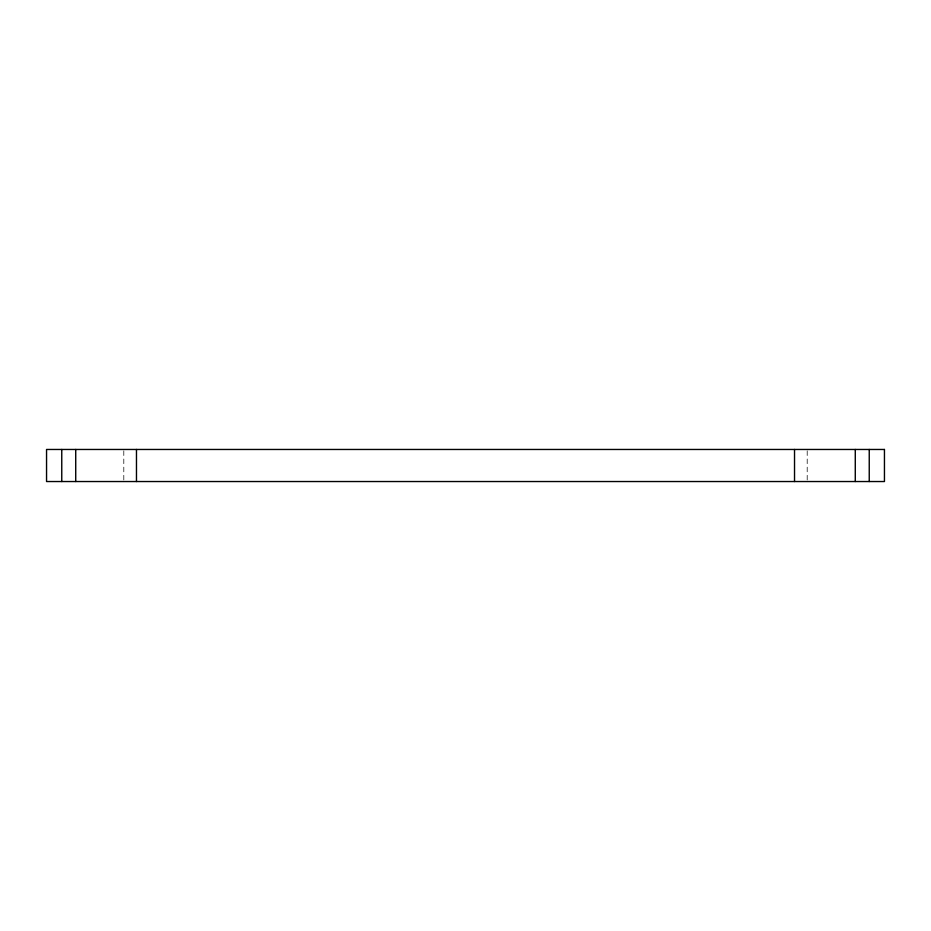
<?xml version="1.0" encoding="UTF-8"?>
<svg xmlns="http://www.w3.org/2000/svg" width="931" height="931" viewBox="0 0 931 931"><rect width="100%" height="100%" fill="white"/><g stroke="black" fill="none" stroke-linecap="round" stroke-linejoin="round"><path stroke-width="0.7" stroke-dasharray="4.66 3.49" d="M807.2 450.86L807.2 480.14M123.8 450.86L123.8 480.14"/><path stroke-width="1.4" d="M869.24 449.464L869.24 481.536M855.275 449.464L855.275 481.536M794.527 449.464L794.527 481.536M136.473 449.464L136.473 481.536M75.725 449.464L75.725 481.536M61.76 449.464L61.76 481.536M884.45 449.464L46.55 449.464L46.55 481.536L884.45 481.536L884.45 449.464"/></g></svg>
